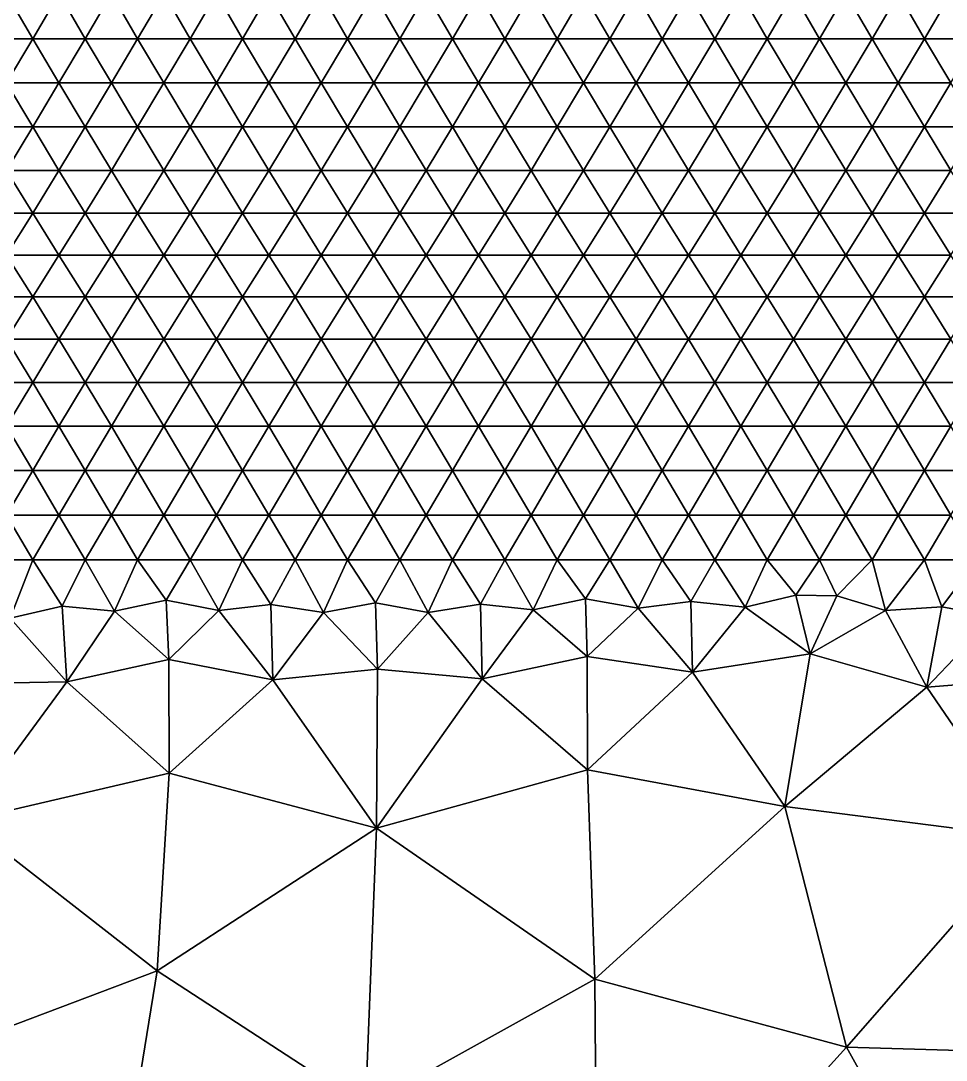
# Model space of a CAD drawing. Header units: metres. Extents: x 2 to 72, y -280 to 0.
# Drawn here: x 37.02 to 54.79, y -39.6 to -19.66 of the extents above; entities that cross this region are included whole.
import ezdxf

# ---------------------------------------------------------------- set-up
doc = ezdxf.new("R2010")
doc.units = ezdxf.units.M

msp = doc.modelspace()

# ---------------------------------------------------------------- linework, layer by layer
at = {"layer": 'layer', "color": 0}
for points in [[(36.2429, -20), (37.25, -20), (36.7491, -19.13)], [(36.7491, -19.13), (37.25, -20), (37.7561, -19.13)], [(37.25, -20), (38.2571, -20), (37.7561, -19.13)], [(37.7561, -19.13), (38.2571, -20), (38.7632, -19.13)], [(38.2571, -20), (39.2643, -20), (38.7632, -19.13)], [(38.7632, -19.13), (39.2643, -20), (39.7703, -19.13)], [(39.2643, -20), (40.2714, -20), (39.7703, -19.13)], [(39.7703, -19.13), (40.2714, -20), (40.7773, -19.13)], [(40.2714, -20), (41.2786, -20), (40.7773, -19.13)], [(40.7773, -19.13), (41.2786, -20), (41.7844, -19.13)], [(41.2786, -20), (42.2857, -20), (41.7844, -19.13)], [(41.7844, -19.13), (42.2857, -20), (42.7915, -19.13)], [(42.2857, -20), (43.2929, -20), (42.7915, -19.13)], [(42.7915, -19.13), (43.2929, -20), (43.7985, -19.13)], [(43.2929, -20), (44.3, -20), (43.7985, -19.13)], [(43.7985, -19.13), (44.3, -20), (44.8056, -19.13)], [(44.3, -20), (45.3071, -20), (44.8056, -19.13)], [(44.8056, -19.13), (45.3071, -20), (45.8127, -19.13)], [(45.3071, -20), (46.3143, -20), (45.8127, -19.13)], [(45.8127, -19.13), (46.3143, -20), (46.8197, -19.13)], [(46.3143, -20), (47.3214, -20), (46.8197, -19.13)], [(46.8197, -19.13), (47.3214, -20), (47.8268, -19.13)], [(47.3214, -20), (48.3286, -20), (47.8268, -19.13)], [(47.8268, -19.13), (48.3286, -20), (48.8339, -19.13)], [(48.3286, -20), (49.3357, -20), (48.8339, -19.13)], [(48.8339, -19.13), (49.3357, -20), (49.8409, -19.13)], [(49.3357, -20), (50.3429, -20), (49.8409, -19.13)], [(49.8409, -19.13), (50.3429, -20), (50.848, -19.13)], [(50.3429, -20), (51.35, -20), (50.848, -19.13)], [(50.848, -19.13), (51.35, -20), (51.8551, -19.13)], [(51.35, -20), (52.3571, -20), (51.8551, -19.13)], [(51.8551, -19.13), (52.3571, -20), (52.8621, -19.13)], [(52.3571, -20), (53.3643, -20), (52.8621, -19.13)], [(52.8621, -19.13), (53.3643, -20), (53.8692, -19.13)], [(53.3643, -20), (54.3714, -20), (53.8692, -19.13)], [(53.8692, -19.13), (54.3714, -20), (54.8763, -19.13)], [(54.3714, -20), (55.3786, -20), (54.8763, -19.13)], [(37.25, -20), (36.2429, -20), (36.7464, -20.8481)], [(37.7536, -20.8481), (37.25, -20), (36.7464, -20.8481)], [(38.2571, -20), (37.25, -20), (37.7536, -20.8481)], [(38.7607, -20.8481), (38.2571, -20), (37.7536, -20.8481)], [(39.2643, -20), (38.2571, -20), (38.7607, -20.8481)], [(39.7679, -20.8481), (39.2643, -20), (38.7607, -20.8481)], [(40.2714, -20), (39.2643, -20), (39.7679, -20.8481)], [(40.775, -20.8481), (40.2714, -20), (39.7679, -20.8481)], [(41.2786, -20), (40.2714, -20), (40.775, -20.8481)], [(41.7821, -20.8481), (41.2786, -20), (40.775, -20.8481)], [(42.2857, -20), (41.2786, -20), (41.7821, -20.8481)], [(42.7893, -20.8481), (42.2857, -20), (41.7821, -20.8481)], [(43.2929, -20), (42.2857, -20), (42.7893, -20.8481)], [(43.7964, -20.8481), (43.2929, -20), (42.7893, -20.8481)], [(44.3, -20), (43.2929, -20), (43.7964, -20.8481)], [(44.8036, -20.8481), (44.3, -20), (43.7964, -20.8481)], [(45.3071, -20), (44.3, -20), (44.8036, -20.8481)], [(45.8107, -20.8481), (45.3071, -20), (44.8036, -20.8481)], [(46.3143, -20), (45.3071, -20), (45.8107, -20.8481)], [(46.8179, -20.8481), (46.3143, -20), (45.8107, -20.8481)], [(47.3214, -20), (46.3143, -20), (46.8179, -20.8481)], [(47.825, -20.8481), (47.3214, -20), (46.8179, -20.8481)], [(48.3286, -20), (47.3214, -20), (47.825, -20.8481)], [(48.8321, -20.8481), (48.3286, -20), (47.825, -20.8481)], [(49.3357, -20), (48.3286, -20), (48.8321, -20.8481)], [(49.8393, -20.8481), (49.3357, -20), (48.8321, -20.8481)], [(50.3429, -20), (49.3357, -20), (49.8393, -20.8481)], [(50.8464, -20.8481), (50.3429, -20), (49.8393, -20.8481)], [(51.35, -20), (50.3429, -20), (50.8464, -20.8481)], [(51.8536, -20.8481), (51.35, -20), (50.8464, -20.8481)], [(52.3571, -20), (51.35, -20), (51.8536, -20.8481)], [(52.8607, -20.8481), (52.3571, -20), (51.8536, -20.8481)], [(53.3643, -20), (52.3571, -20), (52.8607, -20.8481)], [(53.8679, -20.8481), (53.3643, -20), (52.8607, -20.8481)], [(54.3714, -20), (53.3643, -20), (53.8679, -20.8481)], [(54.875, -20.8481), (54.3714, -20), (53.8679, -20.8481)], [(55.3786, -20), (54.3714, -20), (54.875, -20.8481)], [(37.25, -21.6931), (36.7464, -20.8481), (36.2429, -21.6931)], [(37.7536, -20.8481), (36.7464, -20.8481), (37.25, -21.6931)], [(38.2571, -21.6931), (37.7536, -20.8481), (37.25, -21.6931)], [(38.7607, -20.8481), (37.7536, -20.8481), (38.2571, -21.6931)], [(39.2643, -21.6931), (38.7607, -20.8481), (38.2571, -21.6931)], [(39.7679, -20.8481), (38.7607, -20.8481), (39.2643, -21.6931)], [(40.2714, -21.6931), (39.7679, -20.8481), (39.2643, -21.6931)], [(40.775, -20.8481), (39.7679, -20.8481), (40.2714, -21.6931)], [(41.2786, -21.6931), (40.775, -20.8481), (40.2714, -21.6931)], [(41.7821, -20.8481), (40.775, -20.8481), (41.2786, -21.6931)], [(42.2857, -21.6931), (41.7821, -20.8481), (41.2786, -21.6931)], [(42.7893, -20.8481), (41.7821, -20.8481), (42.2857, -21.6931)], [(43.2929, -21.6931), (42.7893, -20.8481), (42.2857, -21.6931)], [(43.7964, -20.8481), (42.7893, -20.8481), (43.2929, -21.6931)], [(44.3, -21.6931), (43.7964, -20.8481), (43.2929, -21.6931)], [(44.8036, -20.8481), (43.7964, -20.8481), (44.3, -21.6931)], [(45.3071, -21.6931), (44.8036, -20.8481), (44.3, -21.6931)], [(45.8107, -20.8481), (44.8036, -20.8481), (45.3071, -21.6931)], [(46.3143, -21.6931), (45.8107, -20.8481), (45.3071, -21.6931)], [(46.8179, -20.8481), (45.8107, -20.8481), (46.3143, -21.6931)], [(47.3214, -21.6931), (46.8179, -20.8481), (46.3143, -21.6931)], [(47.825, -20.8481), (46.8179, -20.8481), (47.3214, -21.6931)], [(48.3286, -21.6931), (47.825, -20.8481), (47.3214, -21.6931)], [(48.8321, -20.8481), (47.825, -20.8481), (48.3286, -21.6931)], [(49.3357, -21.6931), (48.8321, -20.8481), (48.3286, -21.6931)], [(49.8393, -20.8481), (48.8321, -20.8481), (49.3357, -21.6931)], [(50.3429, -21.6931), (49.8393, -20.8481), (49.3357, -21.6931)], [(50.8464, -20.8481), (49.8393, -20.8481), (50.3429, -21.6931)], [(51.35, -21.6931), (50.8464, -20.8481), (50.3429, -21.6931)], [(51.8536, -20.8481), (50.8464, -20.8481), (51.35, -21.6931)], [(52.3571, -21.6931), (51.8536, -20.8481), (51.35, -21.6931)], [(52.8607, -20.8481), (51.8536, -20.8481), (52.3571, -21.6931)], [(53.3643, -21.6931), (52.8607, -20.8481), (52.3571, -21.6931)], [(53.8679, -20.8481), (52.8607, -20.8481), (53.3643, -21.6931)], [(54.3714, -21.6931), (53.8679, -20.8481), (53.3643, -21.6931)], [(54.875, -20.8481), (53.8679, -20.8481), (54.3714, -21.6931)], [(55.3786, -21.6931), (54.875, -20.8481), (54.3714, -21.6931)], [(37.25, -21.6931), (36.2429, -21.6931), (36.7464, -22.5274)], [(37.7536, -22.5274), (37.25, -21.6931), (36.7464, -22.5274)], [(38.2571, -21.6931), (37.25, -21.6931), (37.7536, -22.5274)], [(38.7607, -22.5274), (38.2571, -21.6931), (37.7536, -22.5274)], [(39.2643, -21.6931), (38.2571, -21.6931), (38.7607, -22.5274)], [(39.7679, -22.5274), (39.2643, -21.6931), (38.7607, -22.5274)], [(40.2714, -21.6931), (39.2643, -21.6931), (39.7679, -22.5274)], [(40.775, -22.5274), (40.2714, -21.6931), (39.7679, -22.5274)], [(41.2786, -21.6931), (40.2714, -21.6931), (40.775, -22.5274)], [(41.7821, -22.5274), (41.2786, -21.6931), (40.775, -22.5274)], [(42.2857, -21.6931), (41.2786, -21.6931), (41.7821, -22.5274)], [(42.7893, -22.5274), (42.2857, -21.6931), (41.7821, -22.5274)], [(43.2929, -21.6931), (42.2857, -21.6931), (42.7893, -22.5274)], [(43.7964, -22.5274), (43.2929, -21.6931), (42.7893, -22.5274)], [(44.3, -21.6931), (43.2929, -21.6931), (43.7964, -22.5274)], [(44.8036, -22.5274), (44.3, -21.6931), (43.7964, -22.5274)], [(45.3071, -21.6931), (44.3, -21.6931), (44.8036, -22.5274)], [(45.8107, -22.5274), (45.3071, -21.6931), (44.8036, -22.5274)], [(46.3143, -21.6931), (45.3071, -21.6931), (45.8107, -22.5274)], [(46.8179, -22.5274), (46.3143, -21.6931), (45.8107, -22.5274)], [(47.3214, -21.6931), (46.3143, -21.6931), (46.8179, -22.5274)], [(47.825, -22.5274), (47.3214, -21.6931), (46.8179, -22.5274)], [(48.3286, -21.6931), (47.3214, -21.6931), (47.825, -22.5274)], [(48.8321, -22.5274), (48.3286, -21.6931), (47.825, -22.5274)], [(49.3357, -21.6931), (48.3286, -21.6931), (48.8321, -22.5274)], [(49.8393, -22.5274), (49.3357, -21.6931), (48.8321, -22.5274)], [(50.3429, -21.6931), (49.3357, -21.6931), (49.8393, -22.5274)], [(50.8464, -22.5274), (50.3429, -21.6931), (49.8393, -22.5274)], [(51.35, -21.6931), (50.3429, -21.6931), (50.8464, -22.5274)], [(51.8536, -22.5274), (51.35, -21.6931), (50.8464, -22.5274)], [(52.3571, -21.6931), (51.35, -21.6931), (51.8536, -22.5274)], [(52.8607, -22.5274), (52.3571, -21.6931), (51.8536, -22.5274)], [(53.3643, -21.6931), (52.3571, -21.6931), (52.8607, -22.5274)], [(53.8679, -22.5274), (53.3643, -21.6931), (52.8607, -22.5274)], [(54.3714, -21.6931), (53.3643, -21.6931), (53.8679, -22.5274)], [(54.875, -22.5274), (54.3714, -21.6931), (53.8679, -22.5274)], [(55.3786, -21.6931), (54.3714, -21.6931), (54.875, -22.5274)], [(37.25, -23.3474), (36.7464, -22.5274), (36.2429, -23.3474)], [(37.7536, -22.5274), (36.7464, -22.5274), (37.25, -23.3474)], [(38.2571, -23.3474), (37.7536, -22.5274), (37.25, -23.3474)], [(38.7607, -22.5274), (37.7536, -22.5274), (38.2571, -23.3474)], [(39.2643, -23.3474), (38.7607, -22.5274), (38.2571, -23.3474)], [(39.7679, -22.5274), (38.7607, -22.5274), (39.2643, -23.3474)], [(40.2714, -23.3474), (39.7679, -22.5274), (39.2643, -23.3474)], [(40.775, -22.5274), (39.7679, -22.5274), (40.2714, -23.3474)], [(41.2786, -23.3474), (40.775, -22.5274), (40.2714, -23.3474)], [(41.7821, -22.5274), (40.775, -22.5274), (41.2786, -23.3474)], [(42.2857, -23.3474), (41.7821, -22.5274), (41.2786, -23.3474)], [(42.7893, -22.5274), (41.7821, -22.5274), (42.2857, -23.3474)], [(43.2929, -23.3474), (42.7893, -22.5274), (42.2857, -23.3474)], [(43.7964, -22.5274), (42.7893, -22.5274), (43.2929, -23.3474)], [(44.3, -23.3474), (43.7964, -22.5274), (43.2929, -23.3474)], [(44.8036, -22.5274), (43.7964, -22.5274), (44.3, -23.3474)], [(45.3071, -23.3474), (44.8036, -22.5274), (44.3, -23.3474)], [(45.8107, -22.5274), (44.8036, -22.5274), (45.3071, -23.3474)], [(46.3143, -23.3474), (45.8107, -22.5274), (45.3071, -23.3474)], [(46.8179, -22.5274), (45.8107, -22.5274), (46.3143, -23.3474)], [(47.3214, -23.3474), (46.8179, -22.5274), (46.3143, -23.3474)], [(47.825, -22.5274), (46.8179, -22.5274), (47.3214, -23.3474)], [(48.3286, -23.3474), (47.825, -22.5274), (47.3214, -23.3474)], [(48.8321, -22.5274), (47.825, -22.5274), (48.3286, -23.3474)], [(49.3357, -23.3474), (48.8321, -22.5274), (48.3286, -23.3474)], [(49.8393, -22.5274), (48.8321, -22.5274), (49.3357, -23.3474)], [(50.3429, -23.3474), (49.8393, -22.5274), (49.3357, -23.3474)], [(50.8464, -22.5274), (49.8393, -22.5274), (50.3429, -23.3474)], [(51.35, -23.3474), (50.8464, -22.5274), (50.3429, -23.3474)], [(51.8536, -22.5274), (50.8464, -22.5274), (51.35, -23.3474)], [(52.3571, -23.3474), (51.8536, -22.5274), (51.35, -23.3474)], [(52.8607, -22.5274), (51.8536, -22.5274), (52.3571, -23.3474)], [(53.3643, -23.3474), (52.8607, -22.5274), (52.3571, -23.3474)], [(53.8679, -22.5274), (52.8607, -22.5274), (53.3643, -23.3474)], [(54.3714, -23.3474), (53.8679, -22.5274), (53.3643, -23.3474)], [(54.875, -22.5274), (53.8679, -22.5274), (54.3714, -23.3474)], [(55.3786, -23.3474), (54.875, -22.5274), (54.3714, -23.3474)], [(37.25, -23.3474), (36.2429, -23.3474), (36.7464, -24.1542)], [(37.7536, -24.1542), (37.25, -23.3474), (36.7464, -24.1542)], [(38.2571, -23.3474), (37.25, -23.3474), (37.7536, -24.1542)], [(38.7607, -24.1542), (38.2571, -23.3474), (37.7536, -24.1542)], [(39.2643, -23.3474), (38.2571, -23.3474), (38.7607, -24.1542)], [(39.7679, -24.1542), (39.2643, -23.3474), (38.7607, -24.1542)], [(40.2714, -23.3474), (39.2643, -23.3474), (39.7679, -24.1542)], [(40.775, -24.1542), (40.2714, -23.3474), (39.7679, -24.1542)], [(41.2786, -23.3474), (40.2714, -23.3474), (40.775, -24.1542)], [(41.7821, -24.1542), (41.2786, -23.3474), (40.775, -24.1542)], [(42.2857, -23.3474), (41.2786, -23.3474), (41.7821, -24.1542)], [(42.7893, -24.1542), (42.2857, -23.3474), (41.7821, -24.1542)], [(43.2929, -23.3474), (42.2857, -23.3474), (42.7893, -24.1542)], [(43.7964, -24.1542), (43.2929, -23.3474), (42.7893, -24.1542)], [(44.3, -23.3474), (43.2929, -23.3474), (43.7964, -24.1542)], [(44.8036, -24.1542), (44.3, -23.3474), (43.7964, -24.1542)], [(45.3071, -23.3474), (44.3, -23.3474), (44.8036, -24.1542)], [(45.8107, -24.1542), (45.3071, -23.3474), (44.8036, -24.1542)], [(46.3143, -23.3474), (45.3071, -23.3474), (45.8107, -24.1542)], [(46.8179, -24.1542), (46.3143, -23.3474), (45.8107, -24.1542)], [(47.3214, -23.3474), (46.3143, -23.3474), (46.8179, -24.1542)], [(47.825, -24.1542), (47.3214, -23.3474), (46.8179, -24.1542)], [(48.3286, -23.3474), (47.3214, -23.3474), (47.825, -24.1542)], [(48.8321, -24.1542), (48.3286, -23.3474), (47.825, -24.1542)], [(49.3357, -23.3474), (48.3286, -23.3474), (48.8321, -24.1542)], [(49.8393, -24.1542), (49.3357, -23.3474), (48.8321, -24.1542)], [(50.3429, -23.3474), (49.3357, -23.3474), (49.8393, -24.1542)], [(50.8464, -24.1542), (50.3429, -23.3474), (49.8393, -24.1542)], [(51.35, -23.3474), (50.3429, -23.3474), (50.8464, -24.1542)], [(51.8536, -24.1542), (51.35, -23.3474), (50.8464, -24.1542)], [(52.3571, -23.3474), (51.35, -23.3474), (51.8536, -24.1542)], [(52.8607, -24.1542), (52.3571, -23.3474), (51.8536, -24.1542)], [(53.3643, -23.3474), (52.3571, -23.3474), (52.8607, -24.1542)], [(53.8679, -24.1542), (53.3643, -23.3474), (52.8607, -24.1542)], [(54.3714, -23.3474), (53.3643, -23.3474), (53.8679, -24.1542)], [(54.875, -24.1542), (54.3714, -23.3474), (53.8679, -24.1542)], [(55.3786, -23.3474), (54.3714, -23.3474), (54.875, -24.1542)], [(37.25, -24.9564), (36.7464, -24.1542), (36.2429, -24.9564)], [(37.7536, -24.1542), (36.7464, -24.1542), (37.25, -24.9564)], [(38.2571, -24.9564), (37.7536, -24.1542), (37.25, -24.9564)], [(38.7607, -24.1542), (37.7536, -24.1542), (38.2571, -24.9564)], [(39.2643, -24.9564), (38.7607, -24.1542), (38.2571, -24.9564)], [(39.7679, -24.1542), (38.7607, -24.1542), (39.2643, -24.9564)], [(40.2714, -24.9564), (39.7679, -24.1542), (39.2643, -24.9564)], [(40.775, -24.1542), (39.7679, -24.1542), (40.2714, -24.9564)], [(41.2786, -24.9564), (40.775, -24.1542), (40.2714, -24.9564)], [(41.7821, -24.1542), (40.775, -24.1542), (41.2786, -24.9564)], [(42.2857, -24.9564), (41.7821, -24.1542), (41.2786, -24.9564)], [(42.7893, -24.1542), (41.7821, -24.1542), (42.2857, -24.9564)], [(43.2929, -24.9564), (42.7893, -24.1542), (42.2857, -24.9564)], [(43.7964, -24.1542), (42.7893, -24.1542), (43.2929, -24.9564)], [(44.3, -24.9564), (43.7964, -24.1542), (43.2929, -24.9564)], [(44.8036, -24.1542), (43.7964, -24.1542), (44.3, -24.9564)], [(45.3071, -24.9564), (44.8036, -24.1542), (44.3, -24.9564)], [(45.8107, -24.1542), (44.8036, -24.1542), (45.3071, -24.9564)], [(46.3143, -24.9564), (45.8107, -24.1542), (45.3071, -24.9564)], [(46.8179, -24.1542), (45.8107, -24.1542), (46.3143, -24.9564)], [(47.3214, -24.9564), (46.8179, -24.1542), (46.3143, -24.9564)], [(47.825, -24.1542), (46.8179, -24.1542), (47.3214, -24.9564)], [(48.3286, -24.9564), (47.825, -24.1542), (47.3214, -24.9564)], [(48.8321, -24.1542), (47.825, -24.1542), (48.3286, -24.9564)], [(49.3357, -24.9564), (48.8321, -24.1542), (48.3286, -24.9564)], [(49.8393, -24.1542), (48.8321, -24.1542), (49.3357, -24.9564)], [(50.3429, -24.9564), (49.8393, -24.1542), (49.3357, -24.9564)], [(50.8464, -24.1542), (49.8393, -24.1542), (50.3429, -24.9564)], [(51.35, -24.9564), (50.8464, -24.1542), (50.3429, -24.9564)], [(51.8536, -24.1542), (50.8464, -24.1542), (51.35, -24.9564)], [(52.3571, -24.9564), (51.8536, -24.1542), (51.35, -24.9564)], [(52.8607, -24.1542), (51.8536, -24.1542), (52.3571, -24.9564)], [(53.3643, -24.9564), (52.8607, -24.1542), (52.3571, -24.9564)], [(53.8679, -24.1542), (52.8607, -24.1542), (53.3643, -24.9564)], [(54.3714, -24.9564), (53.8679, -24.1542), (53.3643, -24.9564)], [(54.875, -24.1542), (53.8679, -24.1542), (54.3714, -24.9564)], [(55.3786, -24.9564), (54.875, -24.1542), (54.3714, -24.9564)], [(36.2429, -24.9564), (36.7464, -25.7694), (37.25, -24.9564)], [(36.7464, -25.7694), (37.7536, -25.7694), (37.25, -24.9564)], [(37.25, -24.9564), (37.7536, -25.7694), (38.2571, -24.9564)], [(37.7536, -25.7694), (38.7607, -25.7694), (38.2571, -24.9564)], [(38.2571, -24.9564), (38.7607, -25.7694), (39.2643, -24.9564)], [(38.7607, -25.7694), (39.7679, -25.7694), (39.2643, -24.9564)], [(39.2643, -24.9564), (39.7679, -25.7694), (40.2714, -24.9564)], [(39.7679, -25.7694), (40.775, -25.7694), (40.2714, -24.9564)], [(40.2714, -24.9564), (40.775, -25.7694), (41.2786, -24.9564)], [(40.775, -25.7694), (41.7821, -25.7694), (41.2786, -24.9564)], [(41.2786, -24.9564), (41.7821, -25.7694), (42.2857, -24.9564)], [(41.7821, -25.7694), (42.7893, -25.7694), (42.2857, -24.9564)], [(42.2857, -24.9564), (42.7893, -25.7694), (43.2929, -24.9564)], [(42.7893, -25.7694), (43.7964, -25.7694), (43.2929, -24.9564)], [(43.2929, -24.9564), (43.7964, -25.7694), (44.3, -24.9564)], [(43.7964, -25.7694), (44.8036, -25.7694), (44.3, -24.9564)], [(44.3, -24.9564), (44.8036, -25.7694), (45.3071, -24.9564)], [(44.8036, -25.7694), (45.8107, -25.7694), (45.3071, -24.9564)], [(45.3071, -24.9564), (45.8107, -25.7694), (46.3143, -24.9564)], [(45.8107, -25.7694), (46.8179, -25.7694), (46.3143, -24.9564)], [(46.3143, -24.9564), (46.8179, -25.7694), (47.3214, -24.9564)], [(46.8179, -25.7694), (47.825, -25.7694), (47.3214, -24.9564)], [(47.3214, -24.9564), (47.825, -25.7694), (48.3286, -24.9564)], [(47.825, -25.7694), (48.8321, -25.7694), (48.3286, -24.9564)], [(48.3286, -24.9564), (48.8321, -25.7694), (49.3357, -24.9564)], [(48.8321, -25.7694), (49.8393, -25.7694), (49.3357, -24.9564)], [(49.3357, -24.9564), (49.8393, -25.7694), (50.3429, -24.9564)], [(49.8393, -25.7694), (50.8464, -25.7694), (50.3429, -24.9564)], [(50.3429, -24.9564), (50.8464, -25.7694), (51.35, -24.9564)], [(50.8464, -25.7694), (51.8536, -25.7694), (51.35, -24.9564)], [(51.35, -24.9564), (51.8536, -25.7694), (52.3571, -24.9564)], [(51.8536, -25.7694), (52.8607, -25.7694), (52.3571, -24.9564)], [(52.3571, -24.9564), (52.8607, -25.7694), (53.3643, -24.9564)], [(52.8607, -25.7694), (53.8679, -25.7694), (53.3643, -24.9564)], [(53.3643, -24.9564), (53.8679, -25.7694), (54.3714, -24.9564)], [(53.8679, -25.7694), (54.875, -25.7694), (54.3714, -24.9564)], [(54.3714, -24.9564), (54.875, -25.7694), (55.3786, -24.9564)], [(36.2429, -26.5958), (37.25, -26.5958), (36.7464, -25.7694)], [(36.7464, -25.7694), (37.25, -26.5958), (37.7536, -25.7694)], [(37.25, -26.5958), (38.2571, -26.5958), (37.7536, -25.7694)], [(37.7536, -25.7694), (38.2571, -26.5958), (38.7607, -25.7694)], [(38.2571, -26.5958), (39.2643, -26.5958), (38.7607, -25.7694)], [(38.7607, -25.7694), (39.2643, -26.5958), (39.7679, -25.7694)], [(39.2643, -26.5958), (40.2714, -26.5958), (39.7679, -25.7694)], [(39.7679, -25.7694), (40.2714, -26.5958), (40.775, -25.7694)], [(40.2714, -26.5958), (41.2786, -26.5958), (40.775, -25.7694)], [(40.775, -25.7694), (41.2786, -26.5958), (41.7821, -25.7694)], [(41.2786, -26.5958), (42.2857, -26.5958), (41.7821, -25.7694)], [(41.7821, -25.7694), (42.2857, -26.5958), (42.7893, -25.7694)], [(42.2857, -26.5958), (43.2929, -26.5958), (42.7893, -25.7694)], [(42.7893, -25.7694), (43.2929, -26.5958), (43.7964, -25.7694)], [(43.2929, -26.5958), (44.3, -26.5958), (43.7964, -25.7694)], [(43.7964, -25.7694), (44.3, -26.5958), (44.8036, -25.7694)], [(44.3, -26.5958), (45.3071, -26.5958), (44.8036, -25.7694)], [(44.8036, -25.7694), (45.3071, -26.5958), (45.8107, -25.7694)], [(45.3071, -26.5958), (46.3143, -26.5958), (45.8107, -25.7694)], [(45.8107, -25.7694), (46.3143, -26.5958), (46.8179, -25.7694)], [(46.3143, -26.5958), (47.3214, -26.5958), (46.8179, -25.7694)], [(46.8179, -25.7694), (47.3214, -26.5958), (47.825, -25.7694)], [(47.3214, -26.5958), (48.3286, -26.5958), (47.825, -25.7694)], [(47.825, -25.7694), (48.3286, -26.5958), (48.8321, -25.7694)], [(48.3286, -26.5958), (49.3357, -26.5958), (48.8321, -25.7694)], [(48.8321, -25.7694), (49.3357, -26.5958), (49.8393, -25.7694)], [(49.3357, -26.5958), (50.3429, -26.5958), (49.8393, -25.7694)], [(49.8393, -25.7694), (50.3429, -26.5958), (50.8464, -25.7694)], [(50.3429, -26.5958), (51.35, -26.5958), (50.8464, -25.7694)], [(50.8464, -25.7694), (51.35, -26.5958), (51.8536, -25.7694)], [(51.35, -26.5958), (52.3571, -26.5958), (51.8536, -25.7694)], [(51.8536, -25.7694), (52.3571, -26.5958), (52.8607, -25.7694)], [(52.3571, -26.5958), (53.3643, -26.5958), (52.8607, -25.7694)], [(52.8607, -25.7694), (53.3643, -26.5958), (53.8679, -25.7694)], [(53.3643, -26.5958), (54.3714, -26.5958), (53.8679, -25.7694)], [(53.8679, -25.7694), (54.3714, -26.5958), (54.875, -25.7694)], [(54.3714, -26.5958), (55.3786, -26.5958), (54.875, -25.7694)], [(36.2429, -26.5958), (36.7464, -27.4356), (37.25, -26.5958)], [(36.7464, -27.4356), (37.7536, -27.4356), (37.25, -26.5958)], [(37.25, -26.5958), (37.7536, -27.4356), (38.2571, -26.5958)], [(37.7536, -27.4356), (38.7607, -27.4356), (38.2571, -26.5958)], [(38.2571, -26.5958), (38.7607, -27.4356), (39.2643, -26.5958)], [(38.7607, -27.4356), (39.7679, -27.4356), (39.2643, -26.5958)], [(39.2643, -26.5958), (39.7679, -27.4356), (40.2714, -26.5958)], [(39.7679, -27.4356), (40.775, -27.4356), (40.2714, -26.5958)], [(40.2714, -26.5958), (40.775, -27.4356), (41.2786, -26.5958)], [(40.775, -27.4356), (41.7821, -27.4356), (41.2786, -26.5958)], [(41.2786, -26.5958), (41.7821, -27.4356), (42.2857, -26.5958)], [(41.7821, -27.4356), (42.7893, -27.4356), (42.2857, -26.5958)], [(42.2857, -26.5958), (42.7893, -27.4356), (43.2929, -26.5958)], [(42.7893, -27.4356), (43.7964, -27.4356), (43.2929, -26.5958)], [(43.2929, -26.5958), (43.7964, -27.4356), (44.3, -26.5958)], [(43.7964, -27.4356), (44.8036, -27.4356), (44.3, -26.5958)], [(44.3, -26.5958), (44.8036, -27.4356), (45.3071, -26.5958)], [(44.8036, -27.4356), (45.8107, -27.4356), (45.3071, -26.5958)], [(45.3071, -26.5958), (45.8107, -27.4356), (46.3143, -26.5958)], [(45.8107, -27.4356), (46.8179, -27.4356), (46.3143, -26.5958)], [(46.3143, -26.5958), (46.8179, -27.4356), (47.3214, -26.5958)], [(46.8179, -27.4356), (47.825, -27.4356), (47.3214, -26.5958)], [(47.3214, -26.5958), (47.825, -27.4356), (48.3286, -26.5958)], [(47.825, -27.4356), (48.8321, -27.4356), (48.3286, -26.5958)], [(48.3286, -26.5958), (48.8321, -27.4356), (49.3357, -26.5958)], [(48.8321, -27.4356), (49.8393, -27.4356), (49.3357, -26.5958)], [(49.3357, -26.5958), (49.8393, -27.4356), (50.3429, -26.5958)], [(49.8393, -27.4356), (50.8464, -27.4356), (50.3429, -26.5958)], [(50.3429, -26.5958), (50.8464, -27.4356), (51.35, -26.5958)], [(50.8464, -27.4356), (51.8536, -27.4356), (51.35, -26.5958)], [(51.35, -26.5958), (51.8536, -27.4356), (52.3571, -26.5958)], [(51.8536, -27.4356), (52.8607, -27.4356), (52.3571, -26.5958)], [(52.3571, -26.5958), (52.8607, -27.4356), (53.3643, -26.5958)], [(52.8607, -27.4356), (53.8679, -27.4356), (53.3643, -26.5958)], [(53.3643, -26.5958), (53.8679, -27.4356), (54.3714, -26.5958)], [(53.8679, -27.4356), (54.875, -27.4356), (54.3714, -26.5958)], [(54.3714, -26.5958), (54.875, -27.4356), (55.3786, -26.5958)], [(36.2429, -28.2856), (37.25, -28.2856), (36.7464, -27.4356)], [(36.7464, -27.4356), (37.25, -28.2856), (37.7536, -27.4356)], [(37.25, -28.2856), (38.2571, -28.2856), (37.7536, -27.4356)], [(37.7536, -27.4356), (38.2571, -28.2856), (38.7607, -27.4356)], [(38.2571, -28.2856), (39.2643, -28.2856), (38.7607, -27.4356)], [(38.7607, -27.4356), (39.2643, -28.2856), (39.7679, -27.4356)], [(39.2643, -28.2856), (40.2714, -28.2856), (39.7679, -27.4356)], [(39.7679, -27.4356), (40.2714, -28.2856), (40.775, -27.4356)], [(40.2714, -28.2856), (41.2786, -28.2856), (40.775, -27.4356)], [(40.775, -27.4356), (41.2786, -28.2856), (41.7821, -27.4356)], [(41.2786, -28.2856), (42.2857, -28.2856), (41.7821, -27.4356)], [(41.7821, -27.4356), (42.2857, -28.2856), (42.7893, -27.4356)], [(42.2857, -28.2856), (43.2929, -28.2856), (42.7893, -27.4356)], [(42.7893, -27.4356), (43.2929, -28.2856), (43.7964, -27.4356)], [(43.2929, -28.2856), (44.3, -28.2856), (43.7964, -27.4356)], [(43.7964, -27.4356), (44.3, -28.2856), (44.8036, -27.4356)], [(44.3, -28.2856), (45.3071, -28.2856), (44.8036, -27.4356)], [(44.8036, -27.4356), (45.3071, -28.2856), (45.8107, -27.4356)], [(45.3071, -28.2856), (46.3143, -28.2856), (45.8107, -27.4356)], [(45.8107, -27.4356), (46.3143, -28.2856), (46.8179, -27.4356)], [(46.3143, -28.2856), (47.3214, -28.2856), (46.8179, -27.4356)], [(46.8179, -27.4356), (47.3214, -28.2856), (47.825, -27.4356)], [(47.3214, -28.2856), (48.3286, -28.2856), (47.825, -27.4356)], [(47.825, -27.4356), (48.3286, -28.2856), (48.8321, -27.4356)], [(48.3286, -28.2856), (49.3357, -28.2856), (48.8321, -27.4356)], [(48.8321, -27.4356), (49.3357, -28.2856), (49.8393, -27.4356)], [(49.3357, -28.2856), (50.3429, -28.2856), (49.8393, -27.4356)], [(49.8393, -27.4356), (50.3429, -28.2856), (50.8464, -27.4356)], [(50.3429, -28.2856), (51.35, -28.2856), (50.8464, -27.4356)], [(50.8464, -27.4356), (51.35, -28.2856), (51.8536, -27.4356)], [(51.35, -28.2856), (52.3571, -28.2856), (51.8536, -27.4356)], [(51.8536, -27.4356), (52.3571, -28.2856), (52.8607, -27.4356)], [(52.3571, -28.2856), (53.3643, -28.2856), (52.8607, -27.4356)], [(52.8607, -27.4356), (53.3643, -28.2856), (53.8679, -27.4356)], [(53.3643, -28.2856), (54.3714, -28.2856), (53.8679, -27.4356)], [(53.8679, -27.4356), (54.3714, -28.2856), (54.875, -27.4356)], [(54.3714, -28.2856), (55.3786, -28.2856), (54.875, -27.4356)], [(36.2429, -28.2856), (36.7464, -29.1419), (37.25, -28.2856)], [(36.7464, -29.1419), (37.7536, -29.1419), (37.25, -28.2856)], [(37.25, -28.2856), (37.7536, -29.1419), (38.2571, -28.2856)], [(37.7536, -29.1419), (38.7607, -29.1419), (38.2571, -28.2856)], [(38.2571, -28.2856), (38.7607, -29.1419), (39.2643, -28.2856)], [(38.7607, -29.1419), (39.7679, -29.1419), (39.2643, -28.2856)], [(39.2643, -28.2856), (39.7679, -29.1419), (40.2714, -28.2856)], [(39.7679, -29.1419), (40.775, -29.1419), (40.2714, -28.2856)], [(40.2714, -28.2856), (40.775, -29.1419), (41.2786, -28.2856)], [(40.775, -29.1419), (41.7821, -29.1419), (41.2786, -28.2856)], [(41.2786, -28.2856), (41.7821, -29.1419), (42.2857, -28.2856)], [(41.7821, -29.1419), (42.7893, -29.1419), (42.2857, -28.2856)], [(42.2857, -28.2856), (42.7893, -29.1419), (43.2929, -28.2856)], [(42.7893, -29.1419), (43.7964, -29.1419), (43.2929, -28.2856)], [(43.2929, -28.2856), (43.7964, -29.1419), (44.3, -28.2856)], [(43.7964, -29.1419), (44.8036, -29.1419), (44.3, -28.2856)], [(44.3, -28.2856), (44.8036, -29.1419), (45.3071, -28.2856)], [(44.8036, -29.1419), (45.8107, -29.1419), (45.3071, -28.2856)], [(45.3071, -28.2856), (45.8107, -29.1419), (46.3143, -28.2856)], [(45.8107, -29.1419), (46.8179, -29.1419), (46.3143, -28.2856)], [(46.3143, -28.2856), (46.8179, -29.1419), (47.3214, -28.2856)], [(46.8179, -29.1419), (47.825, -29.1419), (47.3214, -28.2856)], [(47.3214, -28.2856), (47.825, -29.1419), (48.3286, -28.2856)], [(47.825, -29.1419), (48.8321, -29.1419), (48.3286, -28.2856)], [(48.3286, -28.2856), (48.8321, -29.1419), (49.3357, -28.2856)], [(48.8321, -29.1419), (49.8393, -29.1419), (49.3357, -28.2856)], [(49.3357, -28.2856), (49.8393, -29.1419), (50.3429, -28.2856)], [(49.8393, -29.1419), (50.8464, -29.1419), (50.3429, -28.2856)], [(50.3429, -28.2856), (50.8464, -29.1419), (51.35, -28.2856)], [(50.8464, -29.1419), (51.8536, -29.1419), (51.35, -28.2856)], [(51.35, -28.2856), (51.8536, -29.1419), (52.3571, -28.2856)], [(51.8536, -29.1419), (52.8607, -29.1419), (52.3571, -28.2856)], [(52.3571, -28.2856), (52.8607, -29.1419), (53.3643, -28.2856)], [(52.8607, -29.1419), (53.8679, -29.1419), (53.3643, -28.2856)], [(53.3643, -28.2856), (53.8679, -29.1419), (54.3714, -28.2856)], [(53.8679, -29.1419), (54.875, -29.1419), (54.3714, -28.2856)], [(54.3714, -28.2856), (54.875, -29.1419), (55.3786, -28.2856)], [(36.2429, -30), (37.25, -30), (36.7464, -29.1419)], [(36.7464, -29.1419), (37.25, -30), (37.7536, -29.1419)], [(37.25, -30), (38.2571, -30), (37.7536, -29.1419)], [(37.7536, -29.1419), (38.2571, -30), (38.7607, -29.1419)], [(38.2571, -30), (39.2643, -30), (38.7607, -29.1419)], [(38.7607, -29.1419), (39.2643, -30), (39.7679, -29.1419)], [(39.2643, -30), (40.2714, -30), (39.7679, -29.1419)], [(39.7679, -29.1419), (40.2714, -30), (40.775, -29.1419)], [(40.2714, -30), (41.2786, -30), (40.775, -29.1419)], [(40.775, -29.1419), (41.2786, -30), (41.7821, -29.1419)], [(41.2786, -30), (42.2857, -30), (41.7821, -29.1419)], [(41.7821, -29.1419), (42.2857, -30), (42.7893, -29.1419)], [(42.2857, -30), (43.2929, -30), (42.7893, -29.1419)], [(42.7893, -29.1419), (43.2929, -30), (43.7964, -29.1419)], [(43.2929, -30), (44.3, -30), (43.7964, -29.1419)], [(43.7964, -29.1419), (44.3, -30), (44.8036, -29.1419)], [(44.3, -30), (45.3071, -30), (44.8036, -29.1419)], [(44.8036, -29.1419), (45.3071, -30), (45.8107, -29.1419)], [(45.3071, -30), (46.3143, -30), (45.8107, -29.1419)], [(45.8107, -29.1419), (46.3143, -30), (46.8179, -29.1419)], [(46.3143, -30), (47.3214, -30), (46.8179, -29.1419)], [(46.8179, -29.1419), (47.3214, -30), (47.825, -29.1419)], [(47.3214, -30), (48.3286, -30), (47.825, -29.1419)], [(47.825, -29.1419), (48.3286, -30), (48.8321, -29.1419)], [(48.3286, -30), (49.3357, -30), (48.8321, -29.1419)], [(48.8321, -29.1419), (49.3357, -30), (49.8393, -29.1419)], [(49.3357, -30), (50.3429, -30), (49.8393, -29.1419)], [(49.8393, -29.1419), (50.3429, -30), (50.8464, -29.1419)], [(50.3429, -30), (51.35, -30), (50.8464, -29.1419)], [(50.8464, -29.1419), (51.35, -30), (51.8536, -29.1419)], [(51.35, -30), (52.3571, -30), (51.8536, -29.1419)], [(51.8536, -29.1419), (52.3571, -30), (52.8607, -29.1419)], [(52.3571, -30), (53.3643, -30), (52.8607, -29.1419)], [(52.8607, -29.1419), (53.3643, -30), (53.8679, -29.1419)], [(53.3643, -30), (54.3714, -30), (53.8679, -29.1419)], [(53.8679, -29.1419), (54.3714, -30), (54.875, -29.1419)], [(54.3714, -30), (55.3786, -30), (54.875, -29.1419)], [(37.25, -30), (36.2429, -30), (36.8147, -31.1196)], [(37.8141, -30.8907), (37.25, -30), (36.8147, -31.1196)], [(38.2571, -30), (37.25, -30), (37.8141, -30.8907)], [(38.8225, -30.9879), (38.2571, -30), (37.8141, -30.8907)], [(39.2643, -30), (38.2571, -30), (38.8225, -30.9879)], [(39.8138, -30.7764), (39.2643, -30), (38.8225, -30.9879)], [(40.2714, -30), (39.2643, -30), (39.8138, -30.7764)], [(40.8213, -30.9756), (40.2714, -30), (39.8138, -30.7764)], [(41.2786, -30), (40.2714, -30), (40.8213, -30.9756)], [(41.8202, -30.8592), (41.2786, -30), (40.8213, -30.9756)], [(42.2857, -30), (41.2786, -30), (41.8202, -30.8592)], [(42.8293, -31.015), (42.2857, -30), (41.8202, -30.8592)], [(43.2929, -30), (42.2857, -30), (42.8293, -31.015)], [(43.8312, -30.8262), (43.2929, -30), (42.8293, -31.015)], [(44.3, -30), (43.2929, -30), (43.8312, -30.8262)], [(44.8413, -31.0111), (44.3, -30), (43.8312, -30.8262)], [(45.3071, -30), (44.3, -30), (44.8413, -31.0111)], [(45.8445, -30.8525), (45.3071, -30), (44.8413, -31.0111)], [(46.3143, -30), (45.3071, -30), (45.8445, -30.8525)], [(46.8556, -30.9588), (46.3143, -30), (45.8445, -30.8525)], [(47.3214, -30), (46.3143, -30), (46.8556, -30.9588)], [(47.8596, -30.7511), (47.3214, -30), (46.8556, -30.9588)], [(48.3286, -30), (47.3214, -30), (47.8596, -30.7511)], [(48.8729, -30.9288), (48.3286, -30), (47.8596, -30.7511)], [(49.3357, -30), (48.3286, -30), (48.8729, -30.9288)], [(49.8834, -30.8006), (49.3357, -30), (48.8729, -30.9288)], [(50.3429, -30), (49.3357, -30), (49.8834, -30.8006)], [(50.9305, -30.9081), (50.3429, -30), (49.8834, -30.8006)], [(51.35, -30), (50.3429, -30), (50.9305, -30.9081)], [(51.902, -30.682), (51.35, -30), (50.9305, -30.9081)], [(52.3571, -30), (51.35, -30), (51.902, -30.682)], [(52.6866, -30.6927), (52.3571, -30), (51.902, -30.682)], [(53.3643, -30), (52.3571, -30), (52.6866, -30.6927)], [(53.6208, -30.9736), (53.3643, -30), (52.6866, -30.6927)], [(54.3714, -30), (53.3643, -30), (53.6208, -30.9736)], [(54.7007, -30.9009), (54.3714, -30), (53.6208, -30.9736)], [(55.3786, -30), (54.3714, -30), (54.7007, -30.9009)], [(55.7068, -31.0869), (55.3786, -30), (54.7007, -30.9009)], [(51.902, -30.682), (50.9305, -30.9081), (52.1766, -31.8028)], [(52.6866, -30.6927), (51.902, -30.682), (52.1766, -31.8028)], [(53.6208, -30.9736), (52.6866, -30.6927), (52.1766, -31.8028)], [(37.8141, -30.8907), (36.8147, -31.1196), (37.9035, -32.3421)], [(38.8225, -30.9879), (37.8141, -30.8907), (37.9035, -32.3421)], [(39.8138, -30.7764), (38.8225, -30.9879), (39.8648, -31.9138)], [(40.8213, -30.9756), (39.8138, -30.7764), (39.8648, -31.9138)], [(41.8202, -30.8592), (40.8213, -30.9756), (41.86, -32.3016)], [(42.8293, -31.015), (41.8202, -30.8592), (41.86, -32.3016)], [(43.8312, -30.8262), (42.8293, -31.015), (43.8666, -32.0993)], [(44.8413, -31.0111), (43.8312, -30.8262), (43.8666, -32.0993)], [(45.8445, -30.8525), (44.8413, -31.0111), (45.8792, -32.2834)], [(46.8556, -30.9588), (45.8445, -30.8525), (45.8792, -32.2834)], [(47.8596, -30.7511), (46.8556, -30.9588), (47.8969, -31.857)], [(48.8729, -30.9288), (47.8596, -30.7511), (47.8969, -31.857)], [(49.8834, -30.8006), (48.8729, -30.9288), (49.9177, -32.1566)], [(50.9305, -30.9081), (49.8834, -30.8006), (49.9177, -32.1566)], [(52.1766, -31.8028), (50.9305, -30.9081), (49.9177, -32.1566)], [(54.7007, -30.9009), (53.6208, -30.9736), (54.4166, -32.4445)], [(55.7068, -31.0869), (54.7007, -30.9009), (54.4166, -32.4445)], [(39.8648, -31.9138), (38.8225, -30.9879), (37.9035, -32.3421)], [(41.86, -32.3016), (40.8213, -30.9756), (39.8648, -31.9138)], [(43.8666, -32.0993), (42.8293, -31.015), (41.86, -32.3016)], [(45.8792, -32.2834), (44.8413, -31.0111), (43.8666, -32.0993)], [(47.8969, -31.857), (46.8556, -30.9588), (45.8792, -32.2834)], [(49.9177, -32.1566), (48.8729, -30.9288), (47.8969, -31.857)], [(54.4166, -32.4445), (53.6208, -30.9736), (52.1766, -31.8028)], [(56.5838, -32.2727), (55.7068, -31.0869), (54.4166, -32.4445)], [(37.9035, -32.3421), (36.8147, -31.1196), (36.1136, -32.3744)], [(39.8648, -31.9138), (37.9035, -32.3421), (39.8677, -34.0926)], [(41.86, -32.3016), (39.8648, -31.9138), (39.8677, -34.0926)], [(47.8969, -31.857), (45.8792, -32.2834), (47.9018, -34.0341)], [(49.9177, -32.1566), (47.8969, -31.857), (47.9018, -34.0341)], [(52.1766, -31.8028), (49.9177, -32.1566), (51.6894, -34.7367)], [(54.4166, -32.4445), (52.1766, -31.8028), (51.6894, -34.7367)], [(43.8666, -32.0993), (41.86, -32.3016), (43.8529, -35.1502)], [(45.8792, -32.2834), (43.8666, -32.0993), (43.8529, -35.1502)], [(43.8529, -35.1502), (41.86, -32.3016), (39.8677, -34.0926)], [(47.9018, -34.0341), (45.8792, -32.2834), (43.8529, -35.1502)], [(51.6894, -34.7367), (49.9177, -32.1566), (47.9018, -34.0341)], [(56.5838, -32.2727), (54.4166, -32.4445), (56.3923, -35.3353)], [(37.9035, -32.3421), (36.1136, -32.3744), (35.9432, -35.01)], [(39.8677, -34.0926), (37.9035, -32.3421), (35.9432, -35.01)], [(56.3923, -35.3353), (54.4166, -32.4445), (51.6894, -34.7367)], [(39.8677, -34.0926), (35.9432, -35.01), (39.6359, -37.8865)], [(43.8529, -35.1502), (39.8677, -34.0926), (39.6359, -37.8865)], [(47.9018, -34.0341), (43.8529, -35.1502), (48.0438, -38.0472)], [(51.6894, -34.7367), (47.9018, -34.0341), (48.0438, -38.0472)], [(51.6894, -34.7367), (48.0438, -38.0472), (52.8705, -39.3558)], [(56.3923, -35.3353), (51.6894, -34.7367), (52.8705, -39.3558)], [(39.6359, -37.8865), (35.9432, -35.01), (35.6186, -39.4049)], [(43.8529, -35.1502), (39.6359, -37.8865), (43.6362, -40.4894)], [(48.0438, -38.0472), (43.8529, -35.1502), (43.6362, -40.4894)], [(57.226, -39.4785), (56.3923, -35.3353), (52.8705, -39.3558)], [(39.6359, -37.8865), (35.6186, -39.4049), (38.7663, -43.25)], [(43.6362, -40.4894), (39.6359, -37.8865), (38.7663, -43.25)], [(48.0438, -38.0472), (43.6362, -40.4894), (48.0935, -44.6387)], [(52.8705, -39.3558), (48.0438, -38.0472), (48.0935, -44.6387)], [(38.7663, -43.25), (35.6186, -39.4049), (31.7018, -43.3005)], [(48.0935, -44.6387), (55.4909, -44.0572), (52.8705, -39.3558)], [(55.4909, -44.0572), (57.226, -39.4785), (52.8705, -39.3558)]]:
    msp.add_3dface(points, dxfattribs=at)

doc.saveas('drawing.dxf')
